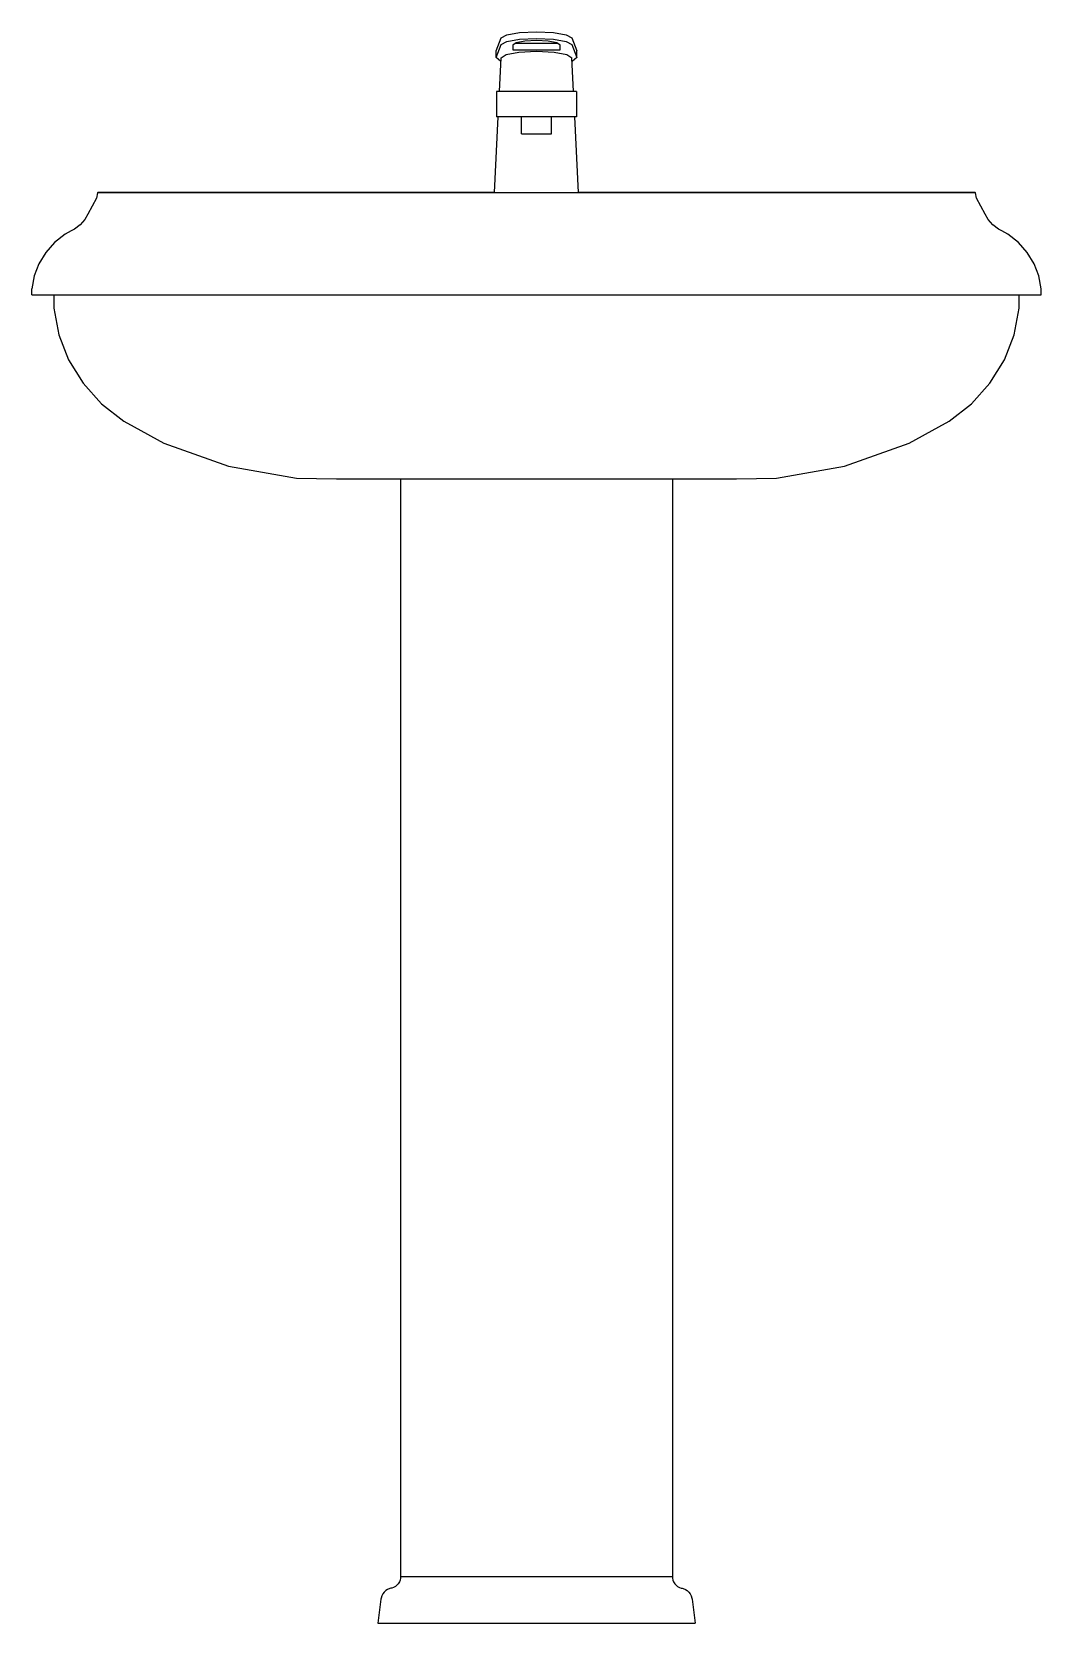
# Model space of a CAD drawing. Header units: millimetres. Extents: x -300 to 300, y 0 to 946.
import ezdxf

# ---------------------------------------------------------------- set-up
doc = ezdxf.new("R2010")
doc.units = ezdxf.units.MM
doc.layers.add('ceco.net 360', color=7, linetype='Continuous')

msp = doc.modelspace()

# ---------------------------------------------------------------- linework, layer by layer
at = {"layer": 'ceco.net 360', "linetype": 'Continuous'}
for p, q in [((-10.06, 945.07), (0, 945.55)), ((0, 945.55), (10.06, 945.07)), ((-23.89, 934.25), (-20.95, 941.9)), ((-23.89, 930.32), (-20.95, 937.97)), ((-20.95, 941.9), (-17.66, 943.74)), ((-20.95, 937.97), (-17.66, 939.81)), ((-17.66, 943.74), (-10.06, 945.07)), ((-17.66, 939.81), (-10.06, 941.14)), ((-12.12, 939), (-14, 937.69)), ((-14, 937.69), (-14, 934.86)), ((-12.41, 938.79), (12.41, 938.79)), ((-7, 939.96), (-12.12, 939)), ((-10.06, 941.14), (0, 941.62)), ((0, 940.31), (-7, 939.96)), ((0, 941.62), (10.06, 941.14)), ((7, 939.96), (0, 940.31)), ((12.12, 939), (7, 939.96)), ((10.06, 945.07), (17.66, 943.74)), ((10.06, 941.14), (17.66, 939.81)), ((14, 937.69), (12.12, 939)), ((14, 934.86), (14, 937.69)), ((17.66, 943.74), (20.95, 941.9)), ((17.66, 939.81), (20.95, 937.97)), ((20.95, 941.9), (23.89, 934.25)), ((20.95, 937.97), (23.89, 930.32)), ((-23.89, 930.32), (-23.89, 934.25)), ((-21.3, 927.95), (-23.89, 930.32)), ((-22, 910), (-21, 930)), ((-21.1, 927.91), (-21.3, 927.95)), ((-21, 930), (-18.1, 931.99)), ((-18.1, 931.99), (-10.41, 933.44)), ((-14, 934.86), (14, 934.86)), ((-10.41, 933.44), (0, 933.96)), ((0, 933.96), (10.41, 933.44)), ((10.41, 933.44), (18.1, 931.99)), ((18.1, 931.99), (21, 930)), ((22, 910), (21, 930)), ((21.3, 927.95), (21.1, 927.91)), ((23.89, 930.32), (21.3, 927.95)), ((23.89, 930.32), (23.89, 934.25)), ((-10.91, 910), (-23.81, 910)), ((-23.81, 910), (-23.81, 895)), ((-9.03, 910), (-10.91, 910)), ((-5.09, 910), (-9.03, 910)), ((0, 910), (-5.09, 910)), ((5.09, 910), (0, 910)), ((9.03, 910), (5.09, 910)), ((10.91, 910), (9.03, 910)), ((23.81, 910), (10.91, 910)), ((23.81, 910), (23.81, 895)), ((-25, 850), (-22.75, 895)), ((-10.91, 895), (-23.81, 895)), ((-9.03, 895), (-10.91, 895)), ((-5.09, 895), (-9.03, 895)), ((-9, 885), (-9, 895)), ((0, 895), (-5.09, 895)), ((5.09, 895), (0, 895)), ((9.03, 895), (5.09, 895)), ((9, 885), (9, 895)), ((10.91, 895), (9.03, 895)), ((23.81, 895), (10.91, 895)), ((25, 850), (22.75, 895)), ((-9, 885), (-7.79, 885)), ((-7.79, 885), (-4.5, 885)), ((-4.5, 885), (0, 885)), ((0, 885), (4.5, 885)), ((4.5, 885), (7.79, 885)), ((7.79, 885), (9, 885)), ((-261.62, 846.78), (-266.67, 837.21)), ((-260.88, 849.96), (-261.62, 846.78)), ((-260.87, 850.02), (-260.88, 849.96)), ((-25, 850.02), (-260.87, 850.02)), ((-260.84, 850), (-260.87, 850)), ((-260.84, 850), (-257.58, 850)), ((-257.58, 850), (-247.94, 850)), ((-247.94, 850), (-232.37, 850)), ((-232.37, 850), (-211.59, 850)), ((-211.59, 850), (-186.56, 850)), ((-186.56, 850), (-114.96, 850)), ((-114.96, 850), (-38.83, 850)), ((-38.83, 850), (38.83, 850)), ((260.87, 850.02), (25, 850.02)), ((38.83, 850), (114.96, 850)), ((114.96, 850), (186.56, 850)), ((186.56, 850), (211.59, 850)), ((211.59, 850), (232.37, 850)), ((232.37, 850), (247.94, 850)), ((247.94, 850), (257.58, 850)), ((257.58, 850), (260.84, 850)), ((260.87, 850), (260.84, 850)), ((260.88, 849.96), (260.87, 850.02)), ((261.62, 846.78), (260.88, 849.96)), ((266.67, 837.21), (261.62, 846.78)), ((-268.5, 834.12), (-271.33, 830.95)), ((-266.67, 837.21), (-268.5, 834.12)), ((268.5, 834.12), (266.67, 837.21)), ((271.33, 830.95), (268.5, 834.12)), ((-280.18, 825.3), (-286.48, 820.33)), ((-276.62, 827.24), (-280.18, 825.3)), ((-274.7, 828.28), (-276.62, 827.24)), ((-271.33, 830.95), (-274.7, 828.28)), ((274.7, 828.28), (271.33, 830.95)), ((276.62, 827.24), (274.7, 828.28)), ((280.18, 825.3), (276.62, 827.24)), ((286.48, 820.33), (280.18, 825.3)), ((-291.76, 814.41), (-295.85, 807.73)), ((-286.48, 820.33), (-291.76, 814.41)), ((291.76, 814.41), (286.48, 820.33)), ((295.85, 807.73), (291.76, 814.41)), ((-295.85, 807.73), (-298.63, 800.48)), ((298.63, 800.48), (295.85, 807.73)), ((-298.63, 800.48), (-300.02, 792.9)), ((300.02, 792.9), (298.63, 800.48)), ((-299.97, 789.29), (-295.81, 789.29)), ((-295.81, 789.29), (-283.52, 789.29)), ((-286.99, 789.29), (-286.99, 781.31)), ((-283.52, 789.29), (-263.66, 789.29)), ((-263.66, 789.29), (-237.14, 789.29)), ((-237.14, 789.29), (-205.19, 789.29)), ((-205.19, 789.29), (-126.45, 789.29)), ((-126.45, 789.29), (-42.71, 789.29)), ((-42.71, 789.29), (42.71, 789.29)), ((42.71, 789.29), (126.45, 789.29)), ((126.45, 789.29), (205.19, 789.29)), ((205.19, 789.29), (237.14, 789.29)), ((237.14, 789.29), (263.66, 789.29)), ((263.66, 789.29), (283.52, 789.29)), ((283.52, 789.29), (295.81, 789.29)), ((286.99, 781.31), (286.99, 789.29)), ((295.81, 789.29), (299.97, 789.29)), ((-286.99, 781.31), (-284, 765.57)), ((284, 765.57), (286.99, 781.31)), ((-284, 765.57), (-278.13, 750.56)), ((278.13, 750.56), (284, 765.57)), ((-278.13, 750.56), (-269.55, 736.72)), ((269.55, 736.72), (278.13, 750.56)), ((-269.55, 736.72), (-258.52, 724.48)), ((258.52, 724.48), (269.55, 736.72)), ((-258.52, 724.48), (-245.37, 714.21)), ((245.37, 714.21), (258.52, 724.48)), ((-245.37, 714.21), (-239.16, 710.88)), ((-239.16, 710.88), (-221.52, 701.08)), ((221.52, 701.08), (239.16, 710.88)), ((239.16, 710.88), (245.37, 714.21)), ((-221.52, 701.08), (-183.12, 687.48)), ((183.12, 687.48), (221.52, 701.08)), ((-183.12, 687.48), (-142.76, 680.3)), ((142.76, 680.3), (183.12, 687.48)), ((-142.76, 680.3), (-118.84, 680)), ((-118.84, 680), (-73.23, 680)), ((-118.83, 680), (-73.22, 680)), ((-80.75, 680), (-80.75, 27.79)), ((-73.23, 680), (-24.73, 680)), ((-73.22, 680), (-24.73, 680)), ((-24.73, 680), (-24.73, 680)), ((-24.73, 680), (24.73, 680)), ((24.73, 680), (24.73, 680)), ((24.73, 680), (73.23, 680)), ((24.73, 680), (73.22, 680)), ((73.22, 680), (118.83, 680)), ((73.23, 680), (118.84, 680)), ((80.75, 680), (80.75, 27.79)), ((118.84, 680), (142.76, 680.3)), ((-89.6, 19.37), (-90.57, 18.45)), ((-88.49, 20.09), (-89.6, 19.37)), ((-87.28, 20.61), (-88.49, 20.09)), ((-86.64, 20.75), (-87.28, 20.61)), ((-86.06, 20.83), (-86.64, 20.75)), ((-84.93, 21.2), (-86.06, 20.83)), ((-83.89, 21.76), (-84.93, 21.2)), ((-82.95, 22.51), (-83.89, 21.76)), ((-82.15, 23.42), (-82.95, 22.51)), ((-81.51, 24.47), (-82.15, 23.42)), ((-81.05, 25.61), (-81.51, 24.47)), ((-80.79, 26.82), (-81.05, 25.61)), ((-80.75, 27.79), (-80.79, 26.82)), ((-80.75, 27.79), (-79.23, 27.79)), ((-79.23, 27.79), (-68.81, 27.79)), ((-68.81, 27.79), (-50.67, 27.79)), ((-50.67, 27.79), (-26.84, 27.79)), ((-26.84, 27.79), (0, 27.79)), ((0, 27.79), (26.84, 27.79)), ((26.84, 27.79), (50.67, 27.79)), ((50.67, 27.79), (68.81, 27.79)), ((68.81, 27.79), (79.23, 27.79)), ((79.23, 27.79), (80.75, 27.79)), ((80.75, 27.79), (80.79, 26.82)), ((80.79, 26.82), (81.05, 25.61)), ((81.05, 25.61), (81.51, 24.47)), ((81.51, 24.47), (82.15, 23.42)), ((82.15, 23.42), (82.95, 22.51)), ((82.95, 22.51), (83.89, 21.76)), ((83.89, 21.76), (84.93, 21.2)), ((84.93, 21.2), (86.06, 20.83)), ((86.06, 20.83), (86.64, 20.75)), ((86.64, 20.75), (87.28, 20.61)), ((87.28, 20.61), (88.49, 20.09)), ((88.49, 20.09), (89.6, 19.37)), ((89.6, 19.37), (90.57, 18.45)), ((-92.47, 14.19), (-94.4, 0)), ((-92.38, 14.85), (-92.47, 14.19)), ((-91.98, 16.15), (-92.38, 14.85)), ((-91.37, 17.37), (-91.98, 16.15)), ((-90.57, 18.45), (-91.37, 17.37)), ((90.57, 18.45), (91.37, 17.37)), ((91.37, 17.37), (91.98, 16.15)), ((91.98, 16.15), (92.38, 14.85)), ((92.38, 14.85), (92.47, 14.19)), ((92.47, 14.19), (94.4, 0)), ((-94.4, 0), (-92.62, 0)), ((-92.62, 0), (-80.44, 0)), ((-80.44, 0), (-59.23, 0)), ((-59.23, 0), (-31.38, 0)), ((-31.38, 0), (0, 0)), ((0, 0), (31.38, 0)), ((31.38, 0), (59.23, 0)), ((59.23, 0), (80.44, 0)), ((80.44, 0), (92.62, 0)), ((92.62, 0), (94.4, 0))]:
    msp.add_line(p, q, dxfattribs=at)
at = {"layer": 'ceco.net 360'}
for p, q in [((-299.97, 789.29), (-300.02, 792.9)), ((299.97, 789.29), (300.02, 792.9))]:
    msp.add_line(p, q, dxfattribs=at)

doc.saveas('drawing.dxf')
